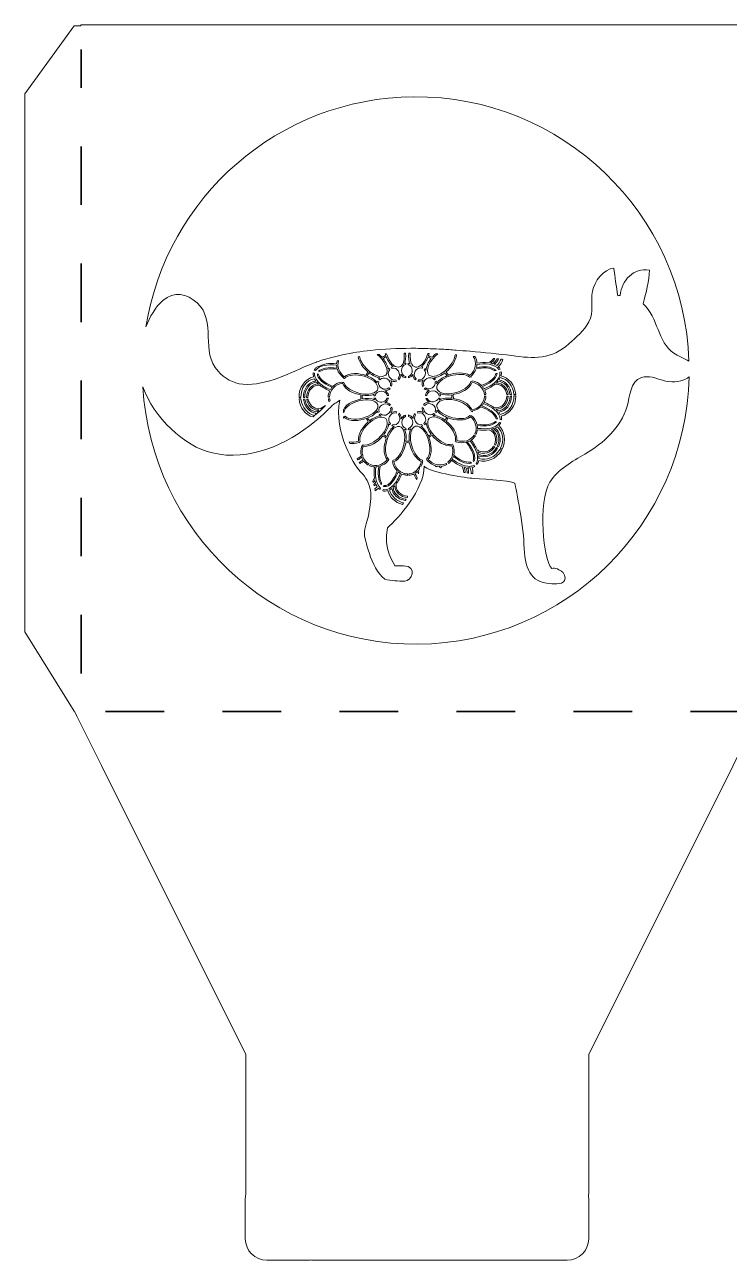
# Model space of a CAD drawing. Extents: x 5 to 989, y -719 to -283.
# Drawn here: x 5.2 to 253.6, y -718.6 to -283.5 of the extents above; entities that cross this region are included whole.
import ezdxf

# ---------------------------------------------------------------- set-up
doc = ezdxf.new("R2010")
doc.units = 0
doc.header["$MEASUREMENT"] = 0
doc.linetypes.add('AI-Linetype-3', pattern=[41.240002, 20.620001, -20.620001])
doc.linetypes.add('AI-Linetype-4', pattern=[41.240002, 20.620001, -20.620001])
doc.layers.add('Layer 1', color=7, linetype='Continuous')

# ---------------------------------------------------------------- blocks, each defined once
blk = doc.blocks.new('block 2')
at = {"layer": 'Layer 1', "lineweight": 0}
for points, knots in [([(513.13, -283.46), (513.13, -283.46), (263.13, -283.46), (263.13, -283.46), (263.13, -283.46), (256.83, -283.46), (256.83, -283.46), (256.83, -283.46), (24.95, -283.46), (24.95, -283.46), (24.95, -283.46), (24.95, -283.83), (24.95, -283.83), (24.95, -283.83), (23.59, -283.83), (23.59, -283.83), (23.59, -283.83), (22.59, -283.83), (22.59, -283.83), (22.59, -283.83), (5.18, -307.82), (5.18, -307.82), (5.18, -307.82), (5.18, -497.3), (5.18, -497.3), (5.18, -497.3), (22.59, -525.23), (22.59, -525.23), (22.59, -525.23), (22.73, -525.23), (22.73, -525.23), (22.73, -525.23), (23.59, -526.95), (23.59, -526.95), (23.59, -526.95), (32.27, -544.3), (32.27, -544.3), (32.27, -544.3), (83.17, -646.09), (83.17, -646.09), (83.17, -646.09), (83.17, -694.37), (83.17, -694.37), (83.17, -694.57), (83.18, -694.78), (83.18, -694.99), (83.04, -695.57), (82.96, -696.17), (82.96, -696.8), (82.96, -696.8), (82.96, -710.99), (82.96, -710.99), (82.96, -715.19), (86.36, -718.6), (90.56, -718.6), (90.56, -718.6), (104.76, -718.6), (104.76, -718.6), (105.17, -718.6), (105.58, -718.56), (105.98, -718.49), (106.43, -718.52), (106.88, -718.53), (107.33, -718.53), (107.33, -718.53), (179.85, -718.53), (179.85, -718.53), (180.25, -718.53), (180.66, -718.52), (181.06, -718.5), (181.43, -718.56), (181.82, -718.6), (182.21, -718.6), (182.21, -718.6), (196.41, -718.6), (196.41, -718.6), (200.61, -718.6), (204.01, -715.19), (204.01, -710.99), (204.01, -710.99), (204.01, -696.8), (204.01, -696.8), (204.01, -696.51), (203.99, -696.22), (203.96, -695.94), (203.99, -695.44), (204.02, -694.93), (204.02, -694.42), (204.02, -694.42), (204.02, -646.09), (204.02, -646.09), (204.02, -646.09), (254.89, -544.3), (254.89, -544.3), (254.89, -544.3), (256.83, -540.43), (256.83, -540.43), (256.83, -540.43), (264.45, -525.18), (264.45, -525.18), (264.45, -525.18), (264.45, -646.09), (264.45, -646.09), (264.45, -646.09), (361.16, -646.09), (361.16, -646.09), (361.43, -646.09), (361.69, -646.08), (361.96, -646.07), (362.45, -646.17), (362.96, -646.22), (363.48, -646.22), (363.48, -646.22), (377.67, -646.22), (377.67, -646.22), (381.87, -646.22), (385.28, -642.81), (385.28, -638.61), (385.28, -638.61), (385.28, -624.42), (385.28, -624.42), (385.28, -624.09), (385.25, -623.77), (385.21, -623.46), (385.25, -622.93), (385.27, -622.4), (385.27, -621.86), (385.27, -621.86), (385.27, -585.6), (385.27, -585.6), (385.27, -585.6), (505.81, -525.33), (505.81, -525.33), (505.81, -525.33), (505.81, -718.53), (505.81, -718.53), (505.81, -718.53), (542.07, -718.53), (542.07, -718.53), (542.97, -718.54), (543.86, -718.48), (544.74, -718.39), (544.74, -718.39), (558.52, -718.39), (558.52, -718.39), (562.72, -718.39), (566.12, -714.98), (566.12, -710.78), (566.12, -710.78), (566.12, -697.1), (566.12, -697.1), (566.22, -696.22), (566.28, -695.33), (566.28, -694.42), (566.28, -694.42), (566.28, -646.09), (566.28, -646.09), (566.28, -646.09), (687.13, -646.09), (687.13, -646.09), (687.13, -646.09), (687.13, -694.37), (687.13, -694.37), (687.13, -694.56), (687.14, -694.76), (687.15, -694.96), (687.03, -695.48), (686.97, -696.03), (686.97, -696.59), (686.97, -696.59), (686.97, -710.78), (686.97, -710.78), (686.97, -714.98), (690.38, -718.39), (694.58, -718.39), (694.58, -718.39), (708.67, -718.39), (708.67, -718.39), (709.53, -718.48), (710.41, -718.53), (711.3, -718.53), (711.3, -718.53), (747.59, -718.53), (747.59, -718.53), (747.59, -718.53), (747.59, -525.18), (747.59, -525.18), (747.59, -525.18), (868.42, -585.59), (868.42, -585.59), (868.42, -585.59), (868.42, -621.92), (868.42, -621.92), (868.42, -622.32), (868.43, -622.72), (868.45, -623.12), (868.4, -623.48), (868.37, -623.84), (868.37, -624.21), (868.37, -624.21), (868.37, -638.4), (868.37, -638.4), (868.37, -642.6), (871.77, -646.01), (875.97, -646.01), (875.97, -646.01), (890.17, -646.01), (890.17, -646.01), (890.27, -646.01), (890.38, -646), (890.48, -645.99), (891.18, -646.05), (891.88, -646.09), (892.59, -646.09), (892.59, -646.09), (989.27, -646.09), (989.27, -646.09), (989.27, -646.09), (989.27, -283.46), (989.27, -283.46), (989.27, -283.46), (513.13, -283.46), (513.13, -283.46)], [0, 0, 0, 0, 1, 1, 1, 2, 2, 2, 3, 3, 3, 4, 4, 4, 5, 5, 5, 6, 6, 6, 7, 7, 7, 8, 8, 8, 9, 9, 9, 10, 10, 10, 11, 11, 11, 12, 12, 12, 13, 13, 13, 14, 14, 14, 15, 15, 15, 16, 16, 16, 17, 17, 17, 18, 18, 18, 19, 19, 19, 20, 20, 20, 21, 21, 21, 22, 22, 22, 23, 23, 23, 24, 24, 24, 25, 25, 25, 26, 26, 26, 27, 27, 27, 28, 28, 28, 29, 29, 29, 30, 30, 30, 31, 31, 31, 32, 32, 32, 33, 33, 33, 34, 34, 34, 35, 35, 35, 36, 36, 36, 37, 37, 37, 38, 38, 38, 39, 39, 39, 40, 40, 40, 41, 41, 41, 42, 42, 42, 43, 43, 43, 44, 44, 44, 45, 45, 45, 46, 46, 46, 47, 47, 47, 48, 48, 48, 49, 49, 49, 50, 50, 50, 51, 51, 51, 52, 52, 52, 53, 53, 53, 54, 54, 54, 55, 55, 55, 56, 56, 56, 57, 57, 57, 58, 58, 58, 59, 59, 59, 60, 60, 60, 61, 61, 61, 62, 62, 62, 63, 63, 63, 64, 64, 64, 65, 65, 65, 66, 66, 66, 67, 67, 67, 68, 68, 68, 69, 69, 69, 70, 70, 70, 71, 71, 71, 72, 72, 72, 73, 73, 73, 74, 74, 74, 74]), ([(142.31, -308.85), (194.69, -308.46), (237.62, -349.92), (239.37, -401.96), (237.69, -401.02), (235.4, -400.07), (234.08, -399.18), (228.11, -395.14), (228.66, -386.62), (223.18, -381.81), (224.26, -377.87), (225.3, -373.52), (225.47, -369.89), (219.56, -368.94), (215.91, -373.39), (215.05, -378.81), (214.78, -378.85), (214.52, -378.9), (214.26, -378.96), (213.76, -375.65), (213.23, -372.17), (212.89, -369.15), (209.26, -369.45), (205.94, -373.95), (205.4, -377.31), (204.52, -381.14), (206.1, -384.54), (204.09, -388.15), (202.39, -391.18), (199.57, -393.54), (197.02, -395.83), (191.16, -401.33), (184.36, -401.16), (176.93, -399.96), (172.03, -399.44), (167.13, -398.91), (162.22, -398.47), (162.22, -398.47), (162.09, -398.46), (162.09, -398.46), (162.09, -398.46), (162.09, -398.46), (162.09, -398.46), (160.49, -398.32), (158.89, -398.19), (157.29, -398.07), (155.64, -397.94), (154, -397.84), (152.35, -397.74), (152.35, -397.74), (152.36, -397.74), (152.36, -397.74), (150.96, -397.66), (149.56, -397.6), (148.16, -397.55), (148.16, -397.55), (148.16, -397.55), (148.16, -397.55), (145.9, -397.46), (143.63, -397.42), (141.36, -397.42), (141.36, -397.42), (141.36, -397.42), (141.36, -397.42), (136.61, -397.43), (131.85, -397.65), (127.12, -398.16), (123.79, -398.53), (120.47, -399.05), (117.19, -399.74), (117.19, -399.74), (117.18, -399.74), (117.18, -399.74), (114.71, -400.27), (112.25, -400.87), (109.83, -401.63), (109.83, -401.63), (109.83, -401.63), (109.83, -401.63), (109.28, -401.81), (108.72, -402.01), (108.18, -402.21), (107.9, -402.31), (107.62, -402.42), (107.34, -402.53), (107.14, -402.61), (106.93, -402.69), (106.73, -402.77), (98.79, -405.85), (90.86, -410.69), (82.06, -410.06), (78.68, -409.76), (75.51, -408.05), (73.36, -405.42), (66.92, -398.8), (73.06, -387.84), (65.95, -381.44), (62.39, -378.15), (57.76, -377.12), (53.88, -380.56), (51.24, -382.94), (49.28, -386.27), (47.89, -389.9), (55.18, -344.26), (94.56, -309.22), (142.31, -308.85)], [0, 0, 0, 0, 1, 1, 1, 2, 2, 2, 3, 3, 3, 4, 4, 4, 5, 5, 5, 6, 6, 6, 7, 7, 7, 8, 8, 8, 9, 9, 9, 10, 10, 10, 11, 11, 11, 12, 12, 12, 13, 13, 13, 14, 14, 14, 15, 15, 15, 16, 16, 16, 17, 17, 17, 18, 18, 18, 19, 19, 19, 20, 20, 20, 21, 21, 21, 22, 22, 22, 23, 23, 23, 24, 24, 24, 25, 25, 25, 26, 26, 26, 27, 27, 27, 28, 28, 28, 29, 29, 29, 30, 30, 30, 31, 31, 31, 32, 32, 32, 33, 33, 33, 34, 34, 34, 35, 35, 35, 35]), ([(173.31, -422.62), (173.31, -422.62), (172.83, -422.52), (172.83, -422.52), (172.8, -419.88), (169.54, -417.86), (166.97, -416.87), (166.78, -417.17), (166.57, -417.44), (166.32, -417.7), (168.62, -418.59), (171.38, -420.07), (171.81, -422.29), (171.81, -422.29), (171.4, -422.2), (171.4, -422.2), (170.73, -420.13), (168.25, -418.86), (165.99, -418.02), (165.17, -418.75), (164.13, -419.25), (163.01, -419.47), (163.03, -419.57), (163.05, -419.66), (163.05, -419.76), (162.91, -419.64), (162.73, -419.56), (162.53, -419.56), (161.6, -415.94), (152.11, -413.55), (150.52, -417.24), (149.79, -420.8), (159.41, -423.94), (162.13, -421.06), (162.29, -421.15), (162.5, -421.19), (162.69, -421.15), (163.65, -421.98), (164.31, -423.04), (164.61, -424.16), (167.77, -424.66), (170.18, -424.14), (171.12, -423.15), (171.12, -423.15), (171.55, -423.26), (171.55, -423.26), (170.48, -424.54), (168.07, -425.03), (164.71, -424.58), (164.78, -424.92), (164.81, -425.26), (164.81, -425.61), (168.33, -425.98), (171.23, -425.64), (172.56, -423.53), (172.56, -423.53), (173.04, -423.65), (173.04, -423.65), (172.88, -424), (172.63, -424.35), (172.32, -424.62), (174.46, -426.55), (174.98, -429.99), (173.47, -432.96), (173.3, -432.85), (173.11, -432.74), (172.92, -432.62), (174.28, -429.89), (173.79, -426.74), (171.82, -425.03), (171.57, -425.2), (171.28, -425.36), (170.98, -425.49), (172.86, -426.87), (173.36, -429.69), (172.16, -432.16), (172.02, -432.08), (171.88, -432), (171.74, -431.91), (172.87, -429.55), (172.32, -426.86), (170.43, -425.71), (170.2, -425.79), (169.97, -425.86), (169.72, -425.93), (171.52, -427.09), (172.14, -429.51), (171.2, -431.59), (171.06, -431.51), (170.92, -431.43), (170.78, -431.34), (171.67, -429.32), (170.92, -426.94), (168.98, -426.08), (167.73, -426.29), (166.3, -426.3), (164.79, -426.1), (164.73, -426.65), (164.58, -427.19), (164.34, -427.71), (164.2, -427.64), (164.06, -427.56), (163.92, -427.49), (164.83, -425.5), (164.17, -423.06), (162.37, -421.51), (160.65, -423.14), (156.78, -422.81), (154.46, -421.91), (154.19, -422.27), (153.97, -422.68), (153.82, -423.1), (155.86, -424.82), (157.77, -427.31), (157.54, -429.85), (159.85, -430.65), (162.43, -429.98), (163.66, -427.96), (163.79, -428.04), (163.93, -428.12), (164.07, -428.21), (163.7, -428.82), (163.19, -429.35), (162.6, -429.74), (163.49, -430.86), (164.18, -432.01), (164.65, -433.12), (164.81, -433.25), (164.98, -433.37), (165.16, -433.48), (166.97, -434.51), (169.33, -433.78), (170.49, -431.87), (170.64, -431.95), (170.78, -432.03), (170.92, -432.11), (169.63, -434.24), (166.99, -435.05), (164.95, -433.91), (165.03, -434.16), (165.1, -434.4), (165.15, -434.65), (167.21, -435.87), (170.03, -434.84), (171.48, -432.41), (171.62, -432.49), (171.76, -432.56), (171.9, -432.64), (170.41, -435.18), (167.51, -436.3), (165.27, -435.25), (165.32, -435.6), (165.34, -435.92), (165.33, -436.24), (167.92, -437.15), (171.06, -435.85), (172.69, -433.06), (172.89, -433.16), (173.08, -433.26), (173.26, -433.36), (171.51, -436.39), (168.13, -437.82), (165.27, -436.9), (165.17, -437.44), (164.97, -437.92), (164.65, -438.33), (164.65, -438.33), (164.29, -438), (164.29, -438), (165.57, -436.34), (164.66, -433.04), (162.18, -429.99), (161.87, -430.16), (161.55, -430.3), (161.22, -430.4), (163.62, -433.25), (164.37, -436.1), (163.55, -437.32), (163.55, -437.32), (163.25, -437.04), (163.25, -437.04), (163.85, -436.02), (163.19, -433.31), (160.78, -430.52), (159.71, -430.76), (158.54, -430.7), (157.43, -430.33), (157.43, -430.33), (157.33, -430.52), (157.33, -430.52), (157.26, -430.36), (157.13, -430.21), (156.96, -430.13), (156.99, -429.97), (157.02, -429.81), (157.03, -429.65), (157.03, -429.65), (157.08, -429.67), (157.08, -429.67), (157.47, -426.12), (150.93, -419.74), (147.75, -422.08), (145.32, -424.89), (152.2, -432.34), (155.88, -431.2), (155.96, -431.36), (156.09, -431.51), (156.26, -431.58), (156.26, -431.58), (156.26, -431.58), (156.26, -431.58), (156.66, -432.75), (156.73, -433.97), (156.45, -435.08), (158.28, -436.52), (160.29, -437.74), (162.37, -437.56), (162.37, -437.56), (162.7, -437.89), (162.7, -437.89), (160.57, -438.34), (158.23, -436.97), (156.33, -435.5), (156.22, -435.83), (156.08, -436.15), (155.91, -436.45), (157.83, -437.91), (159.86, -439), (162.07, -439.01), (162.07, -439.01), (162.06, -439), (162.06, -439), (162.56, -439.01), (163.08, -438.87), (163.48, -438.67), (163.48, -438.67), (163.84, -439.02), (163.84, -439.02), (163.56, -439.19), (163.25, -439.31), (162.91, -439.39), (163.12, -440.07), (163.2, -440.78), (163.17, -441.49), (162.93, -441.48), (162.72, -441.47), (162.53, -441.46), (162.56, -440.79), (162.48, -440.12), (162.26, -439.48), (161.96, -439.5), (161.64, -439.49), (161.3, -439.46), (161.57, -440.07), (161.67, -440.72), (161.64, -441.38), (161.48, -441.36), (161.32, -441.33), (161.16, -441.31), (161.18, -440.63), (161.04, -439.97), (160.72, -439.37), (160.48, -439.32), (160.23, -439.26), (159.98, -439.19), (160.31, -439.82), (160.45, -440.51), (160.43, -441.2), (160.27, -441.17), (160.11, -441.14), (159.95, -441.12), (159.96, -440.37), (159.73, -439.58), (159.27, -438.95), (158.06, -438.5), (156.83, -437.78), (155.65, -436.87), (155.37, -437.27), (155.02, -437.65), (154.62, -437.95), (154.62, -437.95), (154.36, -437.54), (154.36, -437.54), (155.21, -436.83), (155.94, -435.79), (155.97, -434.67), (155.97, -434.67), (156.03, -434.73), (156.03, -434.73), (156.22, -433.76), (156.15, -432.72), (155.79, -431.72), (153.53, -432.15), (150.66, -430.27), (148.83, -428.11), (148.42, -428.27), (148.02, -428.51), (147.67, -428.8), (148.59, -431.32), (149.01, -434.51), (147.47, -436.58), (148.95, -438.35), (151.69, -439.12), (153.71, -437.97), (153.71, -437.97), (153.96, -438.38), (153.96, -438.38), (153.34, -438.72), (152.66, -438.93), (151.96, -438.99), (151.99, -439.18), (152.02, -439.37), (152.04, -439.56), (151.87, -439.52), (151.69, -439.47), (151.53, -439.43), (151.51, -439.29), (151.49, -439.15), (151.47, -439), (151.13, -439), (150.78, -438.96), (150.43, -438.89), (150.43, -438.89), (150.47, -439.15), (150.47, -439.15), (150.32, -439.11), (150.18, -439.07), (150.05, -439.03), (150.05, -439.03), (150.01, -438.78), (150.01, -438.78), (148.89, -438.46), (147.9, -437.8), (147.12, -436.92), (147.12, -436.92), (147.03, -436.98), (147.03, -436.98), (147.03, -436.81), (146.98, -436.63), (146.87, -436.49), (149.75, -433.67), (146.68, -424.3), (142.93, -424.89), (142.15, -425.1), (141.58, -425.91), (141.32, -427.16), (140.49, -430.17), (142.69, -436.36), (145.43, -436.86), (145.41, -437.03), (145.44, -437.21), (145.53, -437.37), (145.53, -437.37), (145.47, -437.37), (145.47, -437.37), (145.38, -437.89), (145.21, -438.4), (144.99, -438.88), (144.99, -438.88), (144.46, -438.9), (144.46, -438.9), (144.72, -438.39), (144.9, -437.83), (145, -437.25), (143.21, -436.73), (141.28, -433.48), (140.86, -430.71), (140.42, -430.63), (139.94, -430.63), (139.49, -430.7), (139.12, -433.53), (137.18, -436.85), (135.36, -437.33), (135.75, -439.63), (137.77, -441.68), (140.11, -441.67), (140.11, -441.83), (140.11, -441.99), (140.11, -442.16), (139.41, -442.15), (138.72, -441.99), (138.09, -441.7), (137.56, -443.04), (136.89, -444.24), (136.13, -445.22), (135.87, -447.46), (137.76, -449.4), (140.14, -449.47), (140.14, -449.6), (140.14, -449.73), (140.15, -449.85), (140.15, -449.85), (140.09, -449.95), (140.09, -449.95), (137.68, -449.86), (135.74, -448.06), (135.63, -445.82), (135.46, -446), (135.28, -446.18), (135.09, -446.35), (135.14, -448.53), (137.13, -450.31), (139.67, -450.56), (139.57, -450.71), (139.46, -450.86), (139.36, -451.01), (136.85, -450.66), (134.88, -448.91), (134.63, -446.74), (134.37, -446.94), (134.09, -447.12), (133.82, -447.26), (134.28, -449.5), (136.25, -451.29), (138.77, -451.81), (138.63, -452), (138.49, -452.19), (138.35, -452.37), (135.76, -451.74), (133.75, -449.87), (133.22, -447.52), (132.6, -447.73), (131.98, -447.77), (131.4, -447.61), (131.4, -447.61), (131.51, -447.14), (131.51, -447.14), (132.2, -447.34), (132.97, -447.19), (133.74, -446.75), (133.74, -446.75), (133.74, -446.75), (133.74, -446.75), (134.03, -446.59), (134.32, -446.38), (134.61, -446.13), (134.61, -446.13), (134.61, -446.08), (134.61, -446.08), (134.8, -445.92), (134.98, -445.76), (135.16, -445.59), (135.16, -445.59), (135.15, -445.61), (135.15, -445.61), (136.14, -444.58), (137.01, -443.13), (137.66, -441.48), (137.37, -441.3), (137.08, -441.1), (136.82, -440.87), (135.96, -443.1), (134.05, -446.56), (131.72, -446.14), (131.72, -446.14), (131.81, -445.75), (131.81, -445.75), (133.87, -446.11), (135.75, -442.61), (136.5, -440.56), (135.67, -439.72), (135.12, -438.63), (134.89, -437.45), (134.97, -437.3), (135.01, -437.11), (134.97, -436.93), (137.75, -436.43), (139.86, -430.19), (138.99, -427.15), (138.7, -425.91), (138.12, -425.11), (137.34, -424.91), (133.58, -424.39), (130.67, -433.76), (133.57, -436.56), (133.46, -436.69), (133.39, -436.86), (133.38, -437.04), (133.38, -437.04), (133.29, -436.97), (133.29, -436.97), (132.55, -437.9), (131.49, -438.61), (130.44, -438.94), (130.12, -441.17), (130.08, -443.2), (131.01, -444.96), (131.01, -444.96), (130.87, -445.48), (130.87, -445.48), (129.69, -443.73), (129.7, -441.39), (130.01, -439.06), (129.67, -439.14), (129.32, -439.19), (128.97, -439.21), (128.63, -441.8), (128.77, -444.98), (130.57, -446.63), (130.57, -446.63), (130.44, -447.14), (130.44, -447.14), (130.24, -446.99), (130.05, -446.83), (129.88, -446.63), (129.55, -447), (129.17, -447.32), (128.76, -447.59), (128.73, -447.35), (128.69, -447.11), (128.65, -446.88), (128.95, -446.65), (129.24, -446.4), (129.48, -446.11), (129.32, -445.85), (129.17, -445.56), (129.03, -445.25), (128.86, -445.49), (128.66, -445.71), (128.44, -445.91), (128.4, -445.73), (128.35, -445.56), (128.29, -445.38), (128.5, -445.17), (128.67, -444.94), (128.82, -444.68), (128.75, -444.45), (128.68, -444.21), (128.62, -443.95), (128.46, -444.21), (128.27, -444.45), (128.05, -444.67), (127.99, -444.5), (127.93, -444.33), (127.86, -444.17), (128.11, -443.88), (128.33, -443.53), (128.47, -443.16), (128.29, -441.95), (128.29, -440.6), (128.48, -439.2), (127.89, -439.17), (127.3, -439.03), (126.74, -438.78), (126.82, -438.64), (126.9, -438.49), (126.97, -438.36), (128.94, -439.24), (131.48, -438.49), (132.95, -436.63), (131.44, -434.6), (131.78, -431.51), (132.62, -428.99), (132.27, -428.7), (131.85, -428.45), (131.43, -428.28), (129.59, -430.47), (126.8, -432.33), (124.52, -431.89), (124.16, -432.89), (124.08, -433.96), (124.29, -434.97), (124.29, -434.97), (124.34, -434.92), (124.34, -434.92), (124.43, -436.29), (125.41, -437.46), (126.49, -438.11), (126.41, -438.25), (126.33, -438.39), (126.25, -438.53), (125.62, -438.17), (125.1, -437.69), (124.69, -437.1), (124.26, -437.44), (123.83, -437.74), (123.4, -438.02), (123.31, -437.88), (123.23, -437.75), (123.15, -437.61), (123.57, -437.34), (124, -437.03), (124.43, -436.7), (124.26, -436.4), (124.11, -436.09), (124, -435.75), (123.54, -436.13), (123.08, -436.46), (122.63, -436.75), (122.56, -436.63), (122.49, -436.52), (122.42, -436.4), (122.9, -436.09), (123.38, -435.74), (123.87, -435.33), (123.58, -434.2), (123.64, -433.01), (124.01, -431.89), (124.22, -431.8), (124.41, -431.6), (124.46, -431.37), (127.77, -432.5), (134.99, -425.44), (132.5, -422.14), (129.24, -419.77), (122.21, -426.78), (123.42, -430.4), (123.27, -430.45), (123.13, -430.56), (123.03, -430.7), (123.03, -430.7), (122.96, -430.57), (122.96, -430.57), (121.93, -430.97), (120.83, -431.1), (119.76, -430.93), (119.69, -430.76), (119.63, -430.58), (119.56, -430.41), (120.64, -430.64), (121.78, -430.52), (122.84, -430.1), (122.54, -427.61), (124.34, -425.13), (126.3, -423.37), (126.14, -422.93), (125.9, -422.5), (125.61, -422.13), (123.34, -423), (119.56, -423.32), (117.89, -421.76), (117.79, -421.84), (117.7, -421.93), (117.6, -422.02), (117.59, -421.87), (117.58, -421.72), (117.57, -421.58), (117.78, -421.58), (118.01, -421.49), (118.15, -421.33), (120.93, -424.14), (130.47, -420.86), (129.69, -417.32), (128.06, -413.63), (118.34, -416.22), (117.69, -419.98), (117.69, -419.98), (117.52, -419.97), (117.52, -419.97), (117.19, -417.44), (121.37, -415.76), (123.64, -415.3), (123.72, -414.82), (123.73, -414.32), (123.64, -413.85), (121, -413.3), (118.17, -412.1), (117.24, -409.71), (114.78, -410.05), (112.59, -412.16), (112.67, -414.66), (112.52, -414.66), (112.36, -414.66), (112.19, -414.65), (112.17, -413.87), (112.35, -413.11), (112.69, -412.41), (111.37, -411.86), (110.21, -411.19), (109.28, -410.44), (106.96, -410.17), (104.95, -412.21), (105.03, -414.69), (104.87, -414.69), (104.7, -414.69), (104.55, -414.7), (104.47, -412.16), (106.35, -410.04), (108.7, -409.94), (108.51, -409.76), (108.34, -409.58), (108.18, -409.4), (105.78, -409.43), (103.84, -411.85), (103.92, -414.71), (103.75, -414.72), (103.59, -414.72), (103.43, -414.72), (103.35, -411.74), (105.31, -409.19), (107.8, -408.94), (107.6, -408.67), (107.43, -408.4), (107.29, -408.12), (104.54, -408.64), (102.45, -411.47), (102.54, -414.75), (102.32, -414.76), (102.11, -414.77), (101.9, -414.78), (101.79, -411.23), (104.05, -408.15), (107.04, -407.51), (106.88, -407.03), (106.84, -406.55), (106.91, -406.08), (106.91, -406.08), (107.38, -406.18), (107.38, -406.18), (107.25, -407.07), (107.62, -408.01), (108.37, -408.92), (108.37, -408.92), (108.42, -408.92), (108.42, -408.92), (108.58, -409.11), (108.74, -409.29), (108.91, -409.47), (108.91, -409.47), (108.86, -409.46), (108.86, -409.46), (109.84, -410.42), (111.24, -411.3), (112.92, -411.98), (113.1, -411.69), (113.3, -411.41), (113.54, -411.15), (110.19, -409.86), (108.23, -407.82), (108.37, -406.4), (108.37, -406.4), (108.77, -406.48), (108.77, -406.48), (108.72, -407.63), (110.53, -409.6), (113.86, -410.83), (114.68, -410.05), (115.74, -409.52), (116.89, -409.29), (117.08, -409.49), (117.41, -409.59), (117.69, -409.5), (118.17, -411.67), (122.9, -413.73), (125.77, -413.56), (127.85, -413.54), (129.38, -412.82), (129.67, -411.73), (130.09, -407.62), (120.21, -405.15), (117.92, -408.07), (117.79, -407.98), (117.62, -407.92), (117.44, -407.93), (117.44, -407.93), (117.52, -407.8), (117.52, -407.8), (116.52, -407.01), (115.77, -405.97), (115.4, -404.79), (112.54, -404.35), (110.27, -404.81), (109.27, -405.63), (109.27, -405.63), (108.81, -405.51), (108.81, -405.51), (109.77, -404.52), (112.18, -403.93), (115.28, -404.36), (115.2, -404.02), (115.16, -403.67), (115.15, -403.33), (111.82, -403), (109.09, -403.41), (107.75, -405.23), (107.75, -405.23), (107.25, -405.1), (107.25, -405.1), (107.43, -404.8), (107.67, -404.5), (107.95, -404.27), (107.95, -404.27), (107.82, -404.14), (107.82, -404.14), (110.37, -403.11), (112.39, -402.4), (115.16, -402.84), (115.17, -402.51), (115.23, -402.19), (115.31, -401.88), (115.49, -401.84), (115.67, -401.79), (115.85, -401.75), (115.17, -403.78), (116.12, -406.15), (117.84, -407.44), (119.48, -405.91), (123.15, -406.14), (125.41, -406.95), (125.72, -406.57), (125.96, -406.13), (126.13, -405.67), (124.46, -404.23), (123.11, -402.35), (122.71, -400.44), (122.87, -400.41), (123.03, -400.39), (123.19, -400.36), (123.64, -403.54), (129.5, -409.14), (132.44, -406.89), (133.9, -405.59), (131.94, -401.53), (129.43, -399.62), (129.65, -399.6), (129.87, -399.58), (130.1, -399.56), (130.47, -399.89), (130.83, -400.26), (131.15, -400.62), (131.61, -400.44), (132.03, -400.18), (132.4, -399.85), (132.35, -399.7), (132.3, -399.55), (132.26, -399.4), (132.42, -399.39), (132.59, -399.38), (132.75, -399.36), (134.77, -405.65), (139.6, -405.8), (138.97, -399.12), (139.13, -399.12), (139.29, -399.12), (139.45, -399.12), (139.61, -400.52), (139.48, -401.79), (139.11, -402.75), (139.26, -402.69), (139.43, -402.66), (139.6, -402.63), (139.59, -402.79), (139.58, -402.95), (139.57, -403.12), (137.46, -403.56), (137.5, -406.91), (139.52, -407.37), (139.52, -407.54), (139.52, -407.7), (139.52, -407.87), (138.79, -407.74), (138.17, -407.25), (137.82, -406.57), (137.87, -407.27), (137.61, -408.03), (137.1, -408.49), (137.02, -408.34), (136.93, -408.2), (136.85, -408.05), (138.22, -406.61), (136.53, -403.89), (134.64, -404.48), (134.55, -404.34), (134.46, -404.2), (134.37, -404.07), (134.59, -403.99), (134.82, -403.94), (135.06, -403.93), (134.1, -403.2), (133.21, -401.92), (132.58, -400.33), (132.25, -400.61), (131.87, -400.84), (131.48, -401.01), (132.53, -402.29), (133.18, -403.64), (133.37, -404.8), (133.47, -404.67), (133.58, -404.56), (133.7, -404.45), (133.78, -404.59), (133.86, -404.74), (133.93, -404.89), (132.46, -406.27), (134.07, -409.08), (135.99, -408.57), (136.07, -408.71), (136.16, -408.86), (136.24, -409), (135.57, -409.22), (134.81, -409.09), (134.21, -408.7), (134.62, -409.31), (134.76, -410.12), (134.53, -410.79), (134.38, -410.7), (134.24, -410.62), (134.09, -410.54), (134.65, -408.56), (131.71, -406.97), (130.37, -408.53), (130.22, -408.45), (130.07, -408.38), (129.93, -408.3), (130.06, -408.13), (130.22, -407.98), (130.41, -407.85), (129.2, -407.68), (127.81, -407.02), (126.52, -405.99), (126.36, -406.4), (126.15, -406.78), (125.88, -407.12), (127.37, -407.7), (128.54, -408.4), (129.46, -409.5), (129.47, -409.33), (129.5, -409.16), (129.56, -408.99), (129.7, -409.08), (129.84, -409.17), (129.99, -409.26), (129.5, -411.14), (132.15, -412.68), (133.57, -411.39), (133.71, -411.47), (133.86, -411.56), (134.01, -411.64), (133.55, -412.11), (132.86, -412.38), (132.14, -412.35), (132.83, -412.69), (133.33, -413.3), (133.47, -414.02), (133.31, -414.02), (133.14, -414.02), (132.98, -414.03), (132.52, -412.04), (129.11, -412.04), (128.73, -414.14), (128.56, -414.15), (128.39, -414.16), (128.23, -414.17), (128.26, -413.97), (128.31, -413.77), (128.39, -413.58), (127.26, -414.06), (125.51, -414.14), (124.14, -413.93), (124.2, -414.35), (124.2, -414.78), (124.14, -415.21), (125.54, -414.96), (127.36, -415.03), (128.5, -415.54), (128.4, -415.35), (128.32, -415.16), (128.28, -414.96), (128.44, -414.96), (128.61, -414.97), (128.79, -414.98), (129.05, -415.79), (129.88, -416.38), (130.88, -416.37), (130.88, -416.37), (130.88, -416.61), (130.88, -416.61), (130.88, -416.61), (130.89, -416.37), (130.89, -416.37), (131.84, -416.36), (132.64, -415.8), (132.92, -415.03), (133.09, -415.03), (133.26, -415.03), (133.43, -415.02), (133.26, -415.66), (132.8, -416.21), (132.19, -416.53), (132.95, -416.48), (133.69, -416.78), (134.16, -417.31), (134.02, -417.4), (133.87, -417.48), (133.73, -417.56), (132.26, -416.06), (129.42, -417.87), (130.12, -419.78), (129.97, -419.88), (129.84, -419.96), (129.7, -420.05), (129.63, -419.87), (129.58, -419.69), (129.56, -419.5), (128.85, -420.44), (127.63, -421.32), (126.08, -421.95), (126.33, -422.28), (126.54, -422.66), (126.69, -423.04), (128.03, -421.97), (129.48, -421.3), (130.71, -421.18), (130.49, -421.06), (130.3, -420.9), (130.13, -420.72), (130.27, -420.65), (130.42, -420.57), (130.57, -420.49), (131.98, -421.83), (134.59, -420.28), (134.19, -418.46), (134.34, -418.37), (134.49, -418.28), (134.63, -418.19), (134.81, -418.84), (134.68, -419.54), (134.31, -420.14), (134.91, -419.74), (135.67, -419.6), (136.35, -419.81), (136.27, -419.96), (136.19, -420.1), (136.11, -420.24), (134.18, -419.75), (132.61, -422.59), (134.1, -423.95), (134.02, -424.1), (133.94, -424.25), (133.87, -424.39), (133.73, -424.27), (133.59, -424.14), (133.48, -423.99), (133.32, -425.4), (132.68, -426.63), (131.74, -427.89), (132.12, -428.05), (132.48, -428.26), (132.8, -428.52), (133.46, -426.87), (134.4, -425.57), (135.42, -424.9), (135.13, -424.92), (134.84, -424.87), (134.57, -424.78), (134.66, -424.64), (134.74, -424.5), (134.83, -424.36), (136.72, -424.89), (138.34, -422.18), (136.97, -420.76), (137.05, -420.61), (137.13, -420.46), (137.22, -420.31), (137.72, -420.77), (137.99, -421.51), (137.95, -422.2), (138.27, -421.57), (138.82, -421.1), (139.48, -420.92), (139.48, -421.09), (139.48, -421.26), (139.48, -421.43), (137.66, -422.05), (137.74, -425.07), (139.59, -425.58), (139.59, -425.75), (139.6, -425.92), (139.61, -426.09), (139.42, -426.05), (139.23, -425.98), (139.06, -425.89), (139.67, -427.21), (139.74, -428.63), (139.56, -430.2), (139.97, -430.15), (140.38, -430.15), (140.78, -430.21), (140.58, -428.6), (140.63, -427.1), (141.29, -425.77), (141.02, -425.94), (140.73, -426.06), (140.41, -426.11), (140.42, -425.95), (140.43, -425.78), (140.43, -425.61), (142.49, -425.17), (142.43, -421.83), (140.48, -421.38), (140.48, -421.21), (140.47, -421.05), (140.47, -420.88), (141.18, -421.02), (141.79, -421.5), (142.14, -422.17), (142.09, -421.52), (142.32, -420.83), (142.76, -420.37), (142.84, -420.51), (142.93, -420.66), (143.01, -420.81), (141.87, -422.24), (143.38, -424.68), (145.15, -424.3), (145.25, -424.45), (145.34, -424.59), (145.43, -424.73), (145.23, -424.79), (145.02, -424.82), (144.8, -424.82), (145.83, -425.45), (146.79, -426.71), (147.49, -428.33), (147.8, -428.08), (148.15, -427.87), (148.52, -427.72), (147.44, -426.32), (146.82, -424.87), (146.77, -423.68), (146.61, -423.95), (146.4, -424.19), (146.15, -424.37), (146.08, -424.23), (146, -424.09), (145.92, -423.93), (147.61, -422.56), (145.85, -419.51), (143.83, -420.22), (143.74, -420.07), (143.66, -419.93), (143.58, -419.79), (144.28, -419.51), (145.11, -419.63), (145.75, -420.04), (145.4, -419.52), (145.24, -418.84), (145.36, -418.24), (145.51, -418.33), (145.66, -418.42), (145.81, -418.5), (145.63, -420.25), (148, -421.55), (149.37, -420.43), (149.53, -420.51), (149.68, -420.59), (149.83, -420.67), (149.65, -420.83), (149.45, -420.97), (149.23, -421.08), (150.48, -421.09), (152, -421.72), (153.43, -422.79), (153.57, -422.42), (153.76, -422.05), (153.99, -421.73), (152.39, -421.07), (151.16, -420.15), (150.5, -419.17), (150.49, -419.46), (150.42, -419.74), (150.3, -420.01), (150.16, -419.93), (150.02, -419.84), (149.88, -419.75), (150.75, -417.71), (147.64, -415.81), (146.19, -417.56), (146.04, -417.48), (145.9, -417.4), (145.76, -417.32), (146.21, -416.71), (146.99, -416.36), (147.81, -416.4), (147.24, -416.11), (146.81, -415.64), (146.59, -415.07), (146.76, -415.07), (146.94, -415.06), (147.11, -415.06), (148.1, -417.13), (150.52, -416.22), (151.12, -414.95), (151.3, -414.94), (151.48, -414.93), (151.65, -414.93), (151.57, -415.18), (151.45, -415.42), (151.29, -415.64), (152.35, -414.98), (154.36, -414.8), (155.84, -415.01), (155.77, -414.62), (155.76, -414.2), (155.79, -413.8), (154.42, -414.01), (152.61, -413.89), (151.54, -413.37), (151.65, -413.61), (151.72, -413.87), (151.74, -414.14), (151.58, -414.13), (151.42, -414.12), (151.24, -414.12), (150.98, -411.83), (147.29, -411.81), (146.96, -414.06), (146.79, -414.06), (146.63, -414.07), (146.46, -414.07), (146.54, -413.28), (147.05, -412.59), (147.77, -412.21), (147.13, -412.26), (146.49, -412.04), (146.04, -411.66), (146.19, -411.57), (146.34, -411.48), (146.49, -411.39), (147.91, -412.43), (150.22, -410.95), (149.92, -409.28), (150.07, -409.19), (150.21, -409.09), (150.36, -409), (150.42, -409.26), (150.44, -409.54), (150.41, -409.81), (151.24, -408.52), (152.54, -407.7), (154.08, -407.04), (153.81, -406.73), (153.57, -406.38), (153.4, -406), (152.12, -407), (150.76, -407.64), (149.57, -407.78), (149.75, -407.92), (149.91, -408.09), (150.03, -408.28), (149.9, -408.35), (149.75, -408.43), (149.61, -408.51), (148.21, -406.65), (145.03, -408.54), (145.86, -410.6), (145.72, -410.69), (145.58, -410.77), (145.44, -410.85), (145.12, -410.13), (145.22, -409.29), (145.65, -408.6), (145.11, -408.96), (144.44, -409.12), (143.81, -408.98), (143.9, -408.83), (143.98, -408.68), (144.06, -408.53), (145.87, -408.78), (147.18, -406.27), (146, -404.95), (146.08, -404.79), (146.16, -404.63), (146.23, -404.48), (146.42, -404.67), (146.58, -404.89), (146.69, -405.12), (146.77, -403.89), (147.41, -402.41), (148.53, -400.97), (148.14, -400.84), (147.75, -400.65), (147.41, -400.41), (146.81, -401.93), (145.96, -403.15), (145.04, -403.88), (145.23, -403.91), (145.42, -403.97), (145.59, -404.05), (145.51, -404.18), (145.42, -404.31), (145.34, -404.45), (143.23, -403.64), (141.49, -406.75), (143.14, -408.13), (143.06, -408.28), (142.98, -408.42), (142.9, -408.56), (142.29, -408.09), (141.97, -407.33), (142.01, -406.54), (141.69, -407.16), (141.16, -407.63), (140.52, -407.81), (140.52, -407.64), (140.52, -407.47), (140.51, -407.3), (142.29, -406.67), (142.21, -403.69), (140.39, -403.17), (140.38, -403), (140.37, -402.83), (140.36, -402.66), (140.61, -402.72), (140.84, -402.81), (141.06, -402.94), (140.61, -401.96), (140.44, -400.61), (140.58, -399.1), (140.75, -399.1), (140.91, -399.1), (141.08, -399.1), (140.64, -406.49), (145.73, -404.91), (147.31, -399.2), (147.48, -399.2), (147.64, -399.21), (147.81, -399.22), (147.74, -399.46), (147.67, -399.7), (147.58, -399.94), (147.96, -400.22), (148.41, -400.44), (148.85, -400.58), (149.23, -400.14), (149.66, -399.7), (150.1, -399.31), (150.33, -399.32), (150.57, -399.33), (150.8, -399.34), (148.25, -401.26), (146.12, -405.46), (147.69, -406.83), (150.74, -409.08), (156.8, -403.06), (156.9, -399.72), (157.06, -399.74), (157.23, -399.75), (157.39, -399.76), (157.16, -401.98), (155.62, -404.1), (153.79, -405.68), (153.97, -406.11), (154.24, -406.51), (154.56, -406.85), (156.78, -406), (160.24, -405.67), (162.04, -407), (164.13, -405.35), (164.79, -402.29), (163.34, -400.26), (163.55, -400.28), (163.75, -400.3), (163.96, -400.32), (164.36, -401.03), (164.57, -401.81), (164.6, -402.62), (165.97, -402.41), (167.3, -402.38), (168.51, -402.53), (169.3, -402.26), (170.01, -401.67), (170.42, -400.96), (170.59, -400.98), (170.77, -401), (170.94, -401.01), (170.59, -401.69), (170.06, -402.27), (169.37, -402.67), (169.62, -402.72), (169.87, -402.78), (170.1, -402.85), (170.83, -402.47), (171.38, -401.83), (171.72, -401.1), (171.89, -401.11), (172.06, -401.13), (172.23, -401.15), (171.9, -401.92), (171.39, -402.59), (170.69, -403.06), (171.02, -403.19), (171.31, -403.34), (171.58, -403.5), (172.29, -402.91), (172.81, -402.12), (173.14, -401.25), (173.36, -401.27), (173.58, -401.29), (173.79, -401.32), (173.46, -402.31), (172.9, -403.2), (172.12, -403.89), (172.42, -404.15), (172.65, -404.44), (172.83, -404.75), (172.83, -404.75), (172.36, -404.9), (172.36, -404.9), (170.88, -402.8), (167.28, -402.7), (164.59, -403.11), (164.57, -403.46), (164.52, -403.81), (164.43, -404.16), (166.85, -403.78), (169.72, -403.69), (171.34, -405.23), (171.34, -405.23), (170.9, -405.36), (170.9, -405.36), (169.18, -404.08), (166.66, -404.2), (164.3, -404.59), (163.96, -405.61), (163.29, -406.61), (162.41, -407.32), (162.41, -407.32), (162.59, -407.53), (162.59, -407.53), (162.4, -407.49), (162.2, -407.52), (162.02, -407.62), (159.49, -405.07), (150.03, -407.6), (150.5, -411.65), (152.14, -415.32), (161.64, -412.78), (162.48, -409.12), (162.67, -409.11), (162.87, -409.02), (163, -408.87), (163, -408.87), (163, -408.88), (163, -408.88), (164.24, -409.11), (165.38, -409.68), (166.25, -410.57), (168.44, -409.65), (170.86, -408.35), (171.32, -406.26), (171.32, -406.26), (171.73, -406.15), (171.73, -406.15), (171.48, -408.42), (168.81, -409.92), (166.54, -410.89), (166.77, -411.15), (166.97, -411.44), (167.13, -411.73), (169.71, -410.64), (172.89, -408.59), (172.72, -405.88), (172.72, -405.88), (173.19, -405.75), (173.19, -405.75), (173.26, -406.2), (173.22, -406.66), (173.08, -407.13), (175.89, -407.71), (178.06, -410.4), (178.27, -413.71), (178.07, -413.7), (177.85, -413.7), (177.63, -413.69), (177.41, -410.66), (175.41, -408.21), (172.85, -407.74), (172.71, -408.01), (172.55, -408.29), (172.35, -408.56), (174.66, -408.8), (176.51, -410.96), (176.74, -413.68), (176.58, -413.67), (176.42, -413.67), (176.25, -413.67), (176.02, -411.08), (174.2, -409.06), (171.99, -409.03), (171.83, -409.21), (171.66, -409.4), (171.48, -409.57), (173.61, -409.66), (175.36, -411.41), (175.61, -413.66), (175.45, -413.66), (175.29, -413.66), (175.12, -413.66), (174.85, -411.48), (173.01, -409.84), (170.92, -410.07), (169.94, -410.88), (168.72, -411.6), (167.35, -412.17), (167.57, -412.66), (167.7, -413.19), (167.75, -413.73), (167.58, -413.74), (167.42, -413.74), (167.26, -413.75), (167.09, -411.54), (165.11, -409.72), (162.92, -409.36), (162.07, -411.87), (158.96, -413.2), (156.28, -413.73), (156.23, -414.18), (156.26, -414.65), (156.35, -415.09), (158.95, -415.57), (161.77, -416.75), (162.86, -419.01), (165.19, -418.63), (167.25, -416.66), (167.28, -414.29), (167.44, -414.29), (167.6, -414.29), (167.76, -414.3), (167.74, -415.05), (167.56, -415.78), (167.22, -416.45), (168.52, -416.95), (169.7, -417.59), (170.67, -418.33), (170.89, -418.37), (171.11, -418.39), (171.34, -418.39), (173.45, -418.37), (175.14, -416.53), (175.16, -414.26), (175.32, -414.25), (175.49, -414.25), (175.64, -414.25), (175.63, -416.79), (173.72, -418.86), (171.34, -418.87), (171.54, -419.04), (171.72, -419.23), (171.89, -419.4), (174.32, -419.46), (176.28, -417.1), (176.28, -414.23), (176.44, -414.22), (176.6, -414.22), (176.76, -414.21), (176.77, -417.21), (174.8, -419.67), (172.29, -419.88), (172.51, -420.15), (172.69, -420.42), (172.84, -420.7), (175.58, -420.21), (177.67, -417.47), (177.65, -414.18), (177.88, -414.17), (178.09, -414.17), (178.29, -414.16), (178.33, -417.7), (176.08, -420.68), (173.12, -421.3), (173.28, -421.75), (173.34, -422.19), (173.31, -422.62)], [0, 0, 0, 0, 1, 1, 1, 2, 2, 2, 3, 3, 3, 4, 4, 4, 5, 5, 5, 6, 6, 6, 7, 7, 7, 8, 8, 8, 9, 9, 9, 10, 10, 10, 11, 11, 11, 12, 12, 12, 13, 13, 13, 14, 14, 14, 15, 15, 15, 16, 16, 16, 17, 17, 17, 18, 18, 18, 19, 19, 19, 20, 20, 20, 21, 21, 21, 22, 22, 22, 23, 23, 23, 24, 24, 24, 25, 25, 25, 26, 26, 26, 27, 27, 27, 28, 28, 28, 29, 29, 29, 30, 30, 30, 31, 31, 31, 32, 32, 32, 33, 33, 33, 34, 34, 34, 35, 35, 35, 36, 36, 36, 37, 37, 37, 38, 38, 38, 39, 39, 39, 40, 40, 40, 41, 41, 41, 42, 42, 42, 43, 43, 43, 44, 44, 44, 45, 45, 45, 46, 46, 46, 47, 47, 47, 48, 48, 48, 49, 49, 49, 50, 50, 50, 51, 51, 51, 52, 52, 52, 53, 53, 53, 54, 54, 54, 55, 55, 55, 56, 56, 56, 57, 57, 57, 58, 58, 58, 59, 59, 59, 60, 60, 60, 61, 61, 61, 62, 62, 62, 63, 63, 63, 64, 64, 64, 65, 65, 65, 66, 66, 66, 67, 67, 67, 68, 68, 68, 69, 69, 69, 70, 70, 70, 71, 71, 71, 72, 72, 72, 73, 73, 73, 74, 74, 74, 75, 75, 75, 76, 76, 76, 77, 77, 77, 78, 78, 78, 79, 79, 79, 80, 80, 80, 81, 81, 81, 82, 82, 82, 83, 83, 83, 84, 84, 84, 85, 85, 85, 86, 86, 86, 87, 87, 87, 88, 88, 88, 89, 89, 89, 90, 90, 90, 91, 91, 91, 92, 92, 92, 93, 93, 93, 94, 94, 94, 95, 95, 95, 96, 96, 96, 97, 97, 97, 98, 98, 98, 99, 99, 99, 100, 100, 100, 101, 101, 101, 102, 102, 102, 103, 103, 103, 104, 104, 104, 105, 105, 105, 106, 106, 106, 107, 107, 107, 108, 108, 108, 109, 109, 109, 110, 110, 110, 111, 111, 111, 112, 112, 112, 113, 113, 113, 114, 114, 114, 115, 115, 115, 116, 116, 116, 117, 117, 117, 118, 118, 118, 119, 119, 119, 120, 120, 120, 121, 121, 121, 122, 122, 122, 123, 123, 123, 124, 124, 124, 125, 125, 125, 126, 126, 126, 127, 127, 127, 128, 128, 128, 129, 129, 129, 130, 130, 130, 131, 131, 131, 132, 132, 132, 133, 133, 133, 134, 134, 134, 135, 135, 135, 136, 136, 136, 137, 137, 137, 138, 138, 138, 139, 139, 139, 140, 140, 140, 141, 141, 141, 142, 142, 142, 143, 143, 143, 144, 144, 144, 145, 145, 145, 146, 146, 146, 147, 147, 147, 148, 148, 148, 149, 149, 149, 150, 150, 150, 151, 151, 151, 152, 152, 152, 153, 153, 153, 154, 154, 154, 155, 155, 155, 156, 156, 156, 157, 157, 157, 158, 158, 158, 159, 159, 159, 160, 160, 160, 161, 161, 161, 162, 162, 162, 163, 163, 163, 164, 164, 164, 165, 165, 165, 166, 166, 166, 167, 167, 167, 168, 168, 168, 169, 169, 169, 170, 170, 170, 171, 171, 171, 172, 172, 172, 173, 173, 173, 174, 174, 174, 175, 175, 175, 176, 176, 176, 177, 177, 177, 178, 178, 178, 179, 179, 179, 180, 180, 180, 181, 181, 181, 182, 182, 182, 183, 183, 183, 184, 184, 184, 185, 185, 185, 186, 186, 186, 187, 187, 187, 188, 188, 188, 189, 189, 189, 190, 190, 190, 191, 191, 191, 192, 192, 192, 193, 193, 193, 194, 194, 194, 195, 195, 195, 196, 196, 196, 197, 197, 197, 198, 198, 198, 199, 199, 199, 200, 200, 200, 201, 201, 201, 202, 202, 202, 203, 203, 203, 204, 204, 204, 205, 205, 205, 206, 206, 206, 207, 207, 207, 208, 208, 208, 209, 209, 209, 210, 210, 210, 211, 211, 211, 212, 212, 212, 213, 213, 213, 214, 214, 214, 215, 215, 215, 216, 216, 216, 217, 217, 217, 218, 218, 218, 219, 219, 219, 220, 220, 220, 221, 221, 221, 222, 222, 222, 223, 223, 223, 224, 224, 224, 225, 225, 225, 226, 226, 226, 227, 227, 227, 228, 228, 228, 229, 229, 229, 230, 230, 230, 231, 231, 231, 232, 232, 232, 233, 233, 233, 234, 234, 234, 235, 235, 235, 236, 236, 236, 237, 237, 237, 238, 238, 238, 239, 239, 239, 240, 240, 240, 241, 241, 241, 242, 242, 242, 243, 243, 243, 244, 244, 244, 245, 245, 245, 246, 246, 246, 247, 247, 247, 248, 248, 248, 249, 249, 249, 250, 250, 250, 251, 251, 251, 252, 252, 252, 253, 253, 253, 254, 254, 254, 255, 255, 255, 256, 256, 256, 257, 257, 257, 258, 258, 258, 259, 259, 259, 260, 260, 260, 261, 261, 261, 262, 262, 262, 263, 263, 263, 264, 264, 264, 265, 265, 265, 266, 266, 266, 267, 267, 267, 268, 268, 268, 269, 269, 269, 270, 270, 270, 271, 271, 271, 272, 272, 272, 273, 273, 273, 274, 274, 274, 275, 275, 275, 276, 276, 276, 277, 277, 277, 278, 278, 278, 279, 279, 279, 280, 280, 280, 281, 281, 281, 282, 282, 282, 283, 283, 283, 284, 284, 284, 285, 285, 285, 286, 286, 286, 287, 287, 287, 288, 288, 288, 289, 289, 289, 290, 290, 290, 291, 291, 291, 292, 292, 292, 293, 293, 293, 294, 294, 294, 295, 295, 295, 296, 296, 296, 297, 297, 297, 298, 298, 298, 299, 299, 299, 300, 300, 300, 301, 301, 301, 302, 302, 302, 303, 303, 303, 304, 304, 304, 305, 305, 305, 306, 306, 306, 307, 307, 307, 308, 308, 308, 309, 309, 309, 310, 310, 310, 311, 311, 311, 312, 312, 312, 313, 313, 313, 314, 314, 314, 315, 315, 315, 316, 316, 316, 317, 317, 317, 318, 318, 318, 319, 319, 319, 320, 320, 320, 321, 321, 321, 322, 322, 322, 323, 323, 323, 324, 324, 324, 325, 325, 325, 326, 326, 326, 327, 327, 327, 328, 328, 328, 329, 329, 329, 330, 330, 330, 331, 331, 331, 332, 332, 332, 333, 333, 333, 334, 334, 334, 335, 335, 335, 336, 336, 336, 337, 337, 337, 338, 338, 338, 339, 339, 339, 340, 340, 340, 341, 341, 341, 342, 342, 342, 343, 343, 343, 344, 344, 344, 345, 345, 345, 346, 346, 346, 347, 347, 347, 348, 348, 348, 349, 349, 349, 350, 350, 350, 351, 351, 351, 352, 352, 352, 353, 353, 353, 354, 354, 354, 355, 355, 355, 356, 356, 356, 357, 357, 357, 358, 358, 358, 359, 359, 359, 360, 360, 360, 361, 361, 361, 362, 362, 362, 363, 363, 363, 364, 364, 364, 365, 365, 365, 366, 366, 366, 367, 367, 367, 368, 368, 368, 369, 369, 369, 370, 370, 370, 371, 371, 371, 372, 372, 372, 373, 373, 373, 374, 374, 374, 375, 375, 375, 376, 376, 376, 377, 377, 377, 378, 378, 378, 379, 379, 379, 380, 380, 380, 381, 381, 381, 382, 382, 382, 383, 383, 383, 384, 384, 384, 385, 385, 385, 386, 386, 386, 387, 387, 387, 388, 388, 388, 389, 389, 389, 390, 390, 390, 391, 391, 391, 392, 392, 392, 393, 393, 393, 394, 394, 394, 395, 395, 395, 396, 396, 396, 397, 397, 397, 398, 398, 398, 399, 399, 399, 400, 400, 400, 401, 401, 401, 402, 402, 402, 403, 403, 403, 404, 404, 404, 405, 405, 405, 406, 406, 406, 407, 407, 407, 408, 408, 408, 409, 409, 409, 410, 410, 410, 411, 411, 411, 412, 412, 412, 413, 413, 413, 414, 414, 414, 415, 415, 415, 416, 416, 416, 417, 417, 417, 418, 418, 418, 419, 419, 419, 420, 420, 420, 421, 421, 421, 422, 422, 422, 423, 423, 423, 424, 424, 424, 425, 425, 425, 426, 426, 426, 427, 427, 427, 428, 428, 428, 429, 429, 429, 430, 430, 430, 431, 431, 431, 432, 432, 432, 433, 433, 433, 434, 434, 434, 435, 435, 435, 436, 436, 436, 437, 437, 437, 438, 438, 438, 439, 439, 439, 440, 440, 440, 441, 441, 441, 442, 442, 442, 443, 443, 443, 444, 444, 444, 445, 445, 445, 446, 446, 446, 447, 447, 447, 448, 448, 448, 449, 449, 449, 450, 450, 450, 451, 451, 451, 452, 452, 452, 453, 453, 453, 454, 454, 454, 455, 455, 455, 456, 456, 456, 457, 457, 457, 458, 458, 458, 459, 459, 459, 460, 460, 460, 461, 461, 461, 462, 462, 462, 463, 463, 463, 464, 464, 464, 465, 465, 465, 466, 466, 466, 467, 467, 467, 468, 468, 468, 469, 469, 469, 470, 470, 470, 471, 471, 471, 472, 472, 472, 473, 473, 473, 474, 474, 474, 475, 475, 475, 476, 476, 476, 477, 477, 477, 478, 478, 478, 479, 479, 479, 480, 480, 480, 481, 481, 481, 482, 482, 482, 483, 483, 483, 484, 484, 484, 485, 485, 485, 486, 486, 486, 487, 487, 487, 488, 488, 488, 489, 489, 489, 490, 490, 490, 491, 491, 491, 492, 492, 492, 493, 493, 493, 494, 494, 494, 495, 495, 495, 496, 496, 496, 497, 497, 497, 498, 498, 498, 499, 499, 499, 500, 500, 500, 501, 501, 501, 502, 502, 502, 503, 503, 503, 504, 504, 504, 505, 505, 505, 506, 506, 506, 507, 507, 507, 508, 508, 508, 509, 509, 509, 510, 510, 510, 511, 511, 511, 512, 512, 512, 513, 513, 513, 514, 514, 514, 515, 515, 515, 516, 516, 516, 517, 517, 517, 518, 518, 518, 519, 519, 519, 520, 520, 520, 521, 521, 521, 521]), ([(143.78, -501.6), (92.24, -501.99), (49.85, -461.86), (46.84, -411), (50.71, -421.75), (61.26, -432.02), (71.38, -434.26), (84.33, -437.35), (97.58, -431.33), (107.49, -423.23), (107.49, -423.23), (107.49, -423.23), (107.49, -423.23), (108.07, -422.76), (108.64, -422.27), (109.2, -421.78), (109.2, -421.78), (109.2, -421.78), (109.2, -421.78), (110.03, -421.06), (110.83, -420.31), (111.62, -419.54), (111.62, -419.54), (111.62, -419.55), (111.62, -419.55), (112.21, -418.97), (112.79, -418.38), (113.36, -417.78), (113.36, -417.78), (113.36, -417.78), (113.36, -417.78), (114.33, -416.68), (114.85, -416.87), (116.25, -415.72), (115.2, -421.24), (116.31, -427.01), (118.49, -432.23), (119.93, -435.48), (121.68, -439.26), (124.37, -441.76), (126.04, -443.65), (126.96, -445.89), (127.15, -448.34), (127.36, -450.97), (126.85, -453.79), (126.24, -456.87), (125.88, -458.71), (124.66, -461.66), (125, -463.45), (125, -463.46), (127.12, -474.9), (132.1, -478.77), (134.43, -479.12), (136.81, -479.52), (139.18, -479.42), (141.43, -479.53), (144.01, -474.22), (138.77, -473.97), (138.77, -473.97), (135.7, -474), (135.7, -474), (135.7, -474), (131.31, -467.6), (133.08, -460.6), (136.82, -457.41), (145.99, -447.01), (146.05, -438.98), (146.99, -440.75), (159.55, -442.94), (162.85, -443.16), (164.17, -443.22), (176.24, -444.04), (177.96, -444.88), (178.03, -444.92), (180.88, -458.86), (181.2, -466.38), (181.45, -474.79), (183.36, -479.86), (190.33, -480.29), (192.04, -480.45), (195.65, -480.82), (195.68, -478.34), (195.65, -477.62), (195.33, -476.96), (194.98, -476.34), (194.98, -476.34), (194.78, -476.2), (194.78, -476.2), (194.78, -476.2), (194.78, -476.2), (194.78, -476.2), (193.89, -475.62), (192.1, -474.31), (191.05, -474.97), (187.95, -472.2), (186.06, -451.62), (190.34, -444.55), (193.08, -440.01), (198.29, -437.27), (202.7, -434.66), (209.34, -430.74), (215.23, -425.42), (217.53, -417.85), (218.55, -414.46), (218.57, -409.09), (222.6, -407.71), (225.1, -406.88), (227.65, -408), (230.04, -408.68), (232.79, -409.5), (236.03, -409.59), (238.56, -408.08), (238.87, -407.9), (239.14, -407.68), (239.39, -407.43), (238.23, -459.31), (196.02, -501.2), (143.78, -501.6)], [0, 0, 0, 0, 1, 1, 1, 2, 2, 2, 3, 3, 3, 4, 4, 4, 5, 5, 5, 6, 6, 6, 7, 7, 7, 8, 8, 8, 9, 9, 9, 10, 10, 10, 11, 11, 11, 12, 12, 12, 13, 13, 13, 14, 14, 14, 15, 15, 15, 16, 16, 16, 17, 17, 17, 18, 18, 18, 19, 19, 19, 20, 20, 20, 21, 21, 21, 22, 22, 22, 23, 23, 23, 24, 24, 24, 25, 25, 25, 26, 26, 26, 27, 27, 27, 28, 28, 28, 29, 29, 29, 30, 30, 30, 31, 31, 31, 32, 32, 32, 33, 33, 33, 34, 34, 34, 35, 35, 35, 36, 36, 36, 37, 37, 37, 38, 38, 38, 39, 39, 39, 39]), ([(103.47, -415.28), (103.63, -415.28), (103.79, -415.28), (103.95, -415.29), (104.25, -417.85), (106.11, -419.84), (108.34, -419.78), (108.51, -419.59), (108.69, -419.41), (108.88, -419.24), (106.72, -419.24), (104.92, -417.53), (104.6, -415.29), (104.76, -415.29), (104.92, -415.29), (105.09, -415.29), (105.4, -417.27), (107, -418.77), (108.91, -418.76), (109.82, -418.79), (110.37, -417.94), (111.21, -417.59), (109.81, -419), (108.35, -420.34), (106.83, -421.61), (104.2, -420.92), (102.18, -418.38), (101.92, -415.25), (102.13, -415.25), (102.35, -415.26), (102.57, -415.26), (102.84, -418.25), (104.86, -420.65), (107.42, -421.08), (107.56, -420.81), (107.74, -420.53), (107.95, -420.26), (105.63, -420.08), (103.75, -417.97), (103.47, -415.28)], [0, 0, 0, 0, 1, 1, 1, 2, 2, 2, 3, 3, 3, 4, 4, 4, 5, 5, 5, 6, 6, 6, 7, 7, 7, 8, 8, 8, 9, 9, 9, 10, 10, 10, 11, 11, 11, 12, 12, 12, 13, 13, 13, 13]), ([(112.88, -415.93), (112.76, -416.03), (112.63, -416.14), (112.49, -416.28), (112.37, -415.94), (112.28, -415.58), (112.23, -415.22), (112.4, -415.21), (112.56, -415.21), (112.72, -415.2), (112.75, -415.45), (112.81, -415.69), (112.88, -415.93)], [0, 0, 0, 0, 1, 1, 1, 2, 2, 2, 3, 3, 3, 4, 4, 4, 4]), ([(144.13, -440.93), (144.09, -441.15), (144.04, -441.38), (143.99, -441.6), (143.87, -441.33), (143.75, -441.06), (143.64, -440.78), (143.38, -441.02), (143.1, -441.23), (142.8, -441.41), (143.04, -441.99), (143.29, -442.54), (143.58, -443.05), (143.51, -443.25), (143.44, -443.46), (143.37, -443.66), (143, -443.04), (142.67, -442.36), (142.38, -441.65), (141.84, -441.91), (141.26, -442.08), (140.66, -442.13), (140.66, -441.97), (140.66, -441.81), (140.65, -441.65), (142.19, -441.51), (143.64, -440.45), (144.37, -439.06), (144.35, -439.4), (144.32, -439.74), (144.27, -440.09), (144.17, -440.22), (144.06, -440.35), (143.95, -440.47), (144.01, -440.62), (144.07, -440.77), (144.13, -440.93)], [0, 0, 0, 0, 1, 1, 1, 2, 2, 2, 3, 3, 3, 4, 4, 4, 5, 5, 5, 6, 6, 6, 7, 7, 7, 8, 8, 8, 9, 9, 9, 10, 10, 10, 11, 11, 11, 12, 12, 12, 12])]:
    blk.add_open_spline(points, degree=3, knots=knots, dxfattribs=at)

msp = doc.modelspace()

# ---------------------------------------------------------------- linework, layer by layer
at = {"layer": 'Layer 1', "color": 7, "linetype": 'AI-Linetype-3', "lineweight": 35, "true_color": 0xfffeff}
msp.add_lwpolyline([(25.1, -511.9), (25.1, -292.23)], dxfattribs=at)
at = {"layer": 'Layer 1', "color": 7, "linetype": 'AI-Linetype-4', "lineweight": 35, "true_color": 0xfffeff}
msp.add_lwpolyline([(33.71, -525.32), (498.2, -525.32)], dxfattribs=at)

# ---------------------------------------------------------------- block references
at = {"layer": 'Layer 1'}
msp.add_blockref('block 2', (0, 0), dxfattribs=at)

doc.saveas('drawing.dxf')
